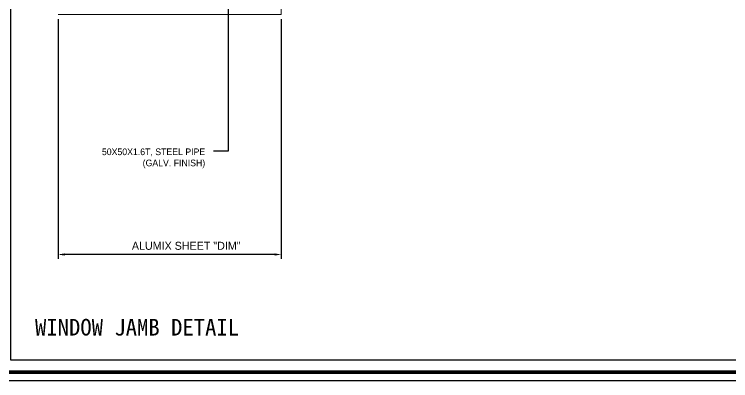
# Model space of a CAD drawing. Header units: millimetres. Extents: x 7297 to 60227, y -7497 to 19324.
# Drawn here: x 25309 to 25953, y 11215 to 11544 of the extents above; entities that cross this region are included whole.
import ezdxf

# ---------------------------------------------------------------- set-up
doc = ezdxf.new("R2010")
doc.units = ezdxf.units.MM
doc.layers.add('NS_AL_PANEL', color=32, linetype='Continuous', lineweight=9)
for name, color, linetype in [('NS_DIM', 1, 'Continuous'), ('NS_FORM', 7, 'Continuous'), ('NS_TEXT', 2, 'Continuous'), ('NS_TEXT_TITLE', 141, 'Continuous')]:
    doc.layers.add(name, color=color, linetype=linetype)
doc.styles.add('Expo M', font='Expo M.ttf')
doc.styles.add('style1', font='simplex.shx')
doc.dimstyles.new('N-SPACE', dxfattribs={"dimscale": 4, "dimtxt": 1.8, "dimasz": 1.5, "dimexe": 1, "dimexo": 1, "dimgap": 1, "dimtad": 1, "dimtoh": 1, "dimdec": 1, "dimzin": 1, "dimdsep": 46, "dimtxsty": 'Expo M', "dimcen": 2, "dimclrd": 1, "dimclre": 1, "dimclrt": 2, "dimadec": 1, "dimazin": 0, "dimtfac": 1, "dimtdec": 1, "dimtix": 1, "dimtmove": 1, "dimatfit": 3, "dimfxl": 1, "dimtolj": 1, "dimtzin": 1, "dimarcsym": 0})

# ---------------------------------------------------------------- blocks, each defined once
blk = doc.blocks.new('AL-TEMPLATE')
at = {"color": 7, "ltscale": 2}
blk.add_lwpolyline([(1972.34, 1515.25), (1972.34, 921.25), (2812.34, 921.25), (2812.34, 1515.25)], close=True, dxfattribs=at)
at = {"color": 8, "const_width": 2.5}
blk.add_lwpolyline([(1976.34, 1509.45), (2808.34, 1509.45), (2808.34, 927.05), (1976.34, 927.05)], close=True, dxfattribs=at)
at = {"color": 9}
blk.add_lwpolyline([(1984.07, 1501.32), (2709.08, 1501.32), (2709.08, 935.18), (1984.07, 935.18)], close=True, dxfattribs=at)
blk = doc.blocks.new('*D357')
at = {"layer": 'NS_DIM', "color": 1, "lineweight": -2, "transparency": 16777216}
for p, q in [((25348.12, 11539.77), (25348.12, 11324.05)), ((25548.94, 11539.77), (25548.94, 11324.05)), ((25542.94, 11328.05), (25354.12, 11328.05))]:
    blk.add_line(p, q, dxfattribs=at)
at = {"layer": 'NS_DIM', "color": 1, "transparency": 16777216}
for points in [[(25354.12, 11329.05), (25354.12, 11327.05), (25348.12, 11328.05)], [(25542.94, 11329.05), (25542.94, 11327.05), (25548.94, 11328.05)]]:
    blk.add_solid(points, dxfattribs=at)
at = {"layer": 'NS_DIM', "color": 2, "transparency": 16777216, "insert": (25463.42, 11335.84), "char_height": 7.2, "attachment_point": 5, "style": 'Expo M'}
blk.add_mtext('\\A1;ALUMIX SHEET "DIM"', dxfattribs=at)

msp = doc.modelspace()

# ---------------------------------------------------------------- linework, layer by layer
at = {"layer": 'NS_AL_PANEL', "elevation": 0}
msp.add_lwpolyline([(25348.12, 11543.77), (25548.94, 11543.77), (25548.94, 11728.79)], dxfattribs=at)

# ---------------------------------------------------------------- block references
at = {"layer": 'NS_FORM', "xscale": 1.32, "yscale": 1.32, "zscale": 1.32}
msp.add_blockref('AL-TEMPLATE', (22686.54, 9998.55), dxfattribs=at)

# ---------------------------------------------------------------- texts
at = {"layer": 'NS_TEXT', "insert": (25480.5, 11423.4), "char_height": 6, "width": 168.5268, "attachment_point": 3, "style": 'style1'}
msp.add_mtext('{\\fHY울릉도L|b0|i0|c129|p18;50X50X1.6T, STEEL PIPE \\P(GALV. FINISH)}', dxfattribs=at)
at = {"layer": 'NS_TEXT_TITLE'}
msp.add_text('WINDOW JAMB DETAIL', height=15, dxfattribs=at).set_placement((25327.33, 11255.17))

# ---------------------------------------------------------------- dimensions: what is measured, and where the dimension line sits
at = {"layer": 'NS_DIM'}
dim = msp.add_linear_dim(base=(25348.12, 11328.05, 0), p1=(25548.94, 11543.77, 0), p2=(25348.12, 11543.77, 0), angle=180, text='ALUMIX SHEET "DIM"', dimstyle='N-SPACE', dxfattribs=at)
dim.commit()
dim.dimension.update_dxf_attribs({"geometry": '*D357', "text_midpoint": (25463.42, 11328.05, 0), "dimtype": 128})

# ---------------------------------------------------------------- leaders
msp.add_leader([(25501.29, 11595.57), (25501.29, 11420.84), (25488.04, 11420.84)], dimstyle='N-SPACE', dxfattribs=at)

doc.saveas('drawing.dxf')
